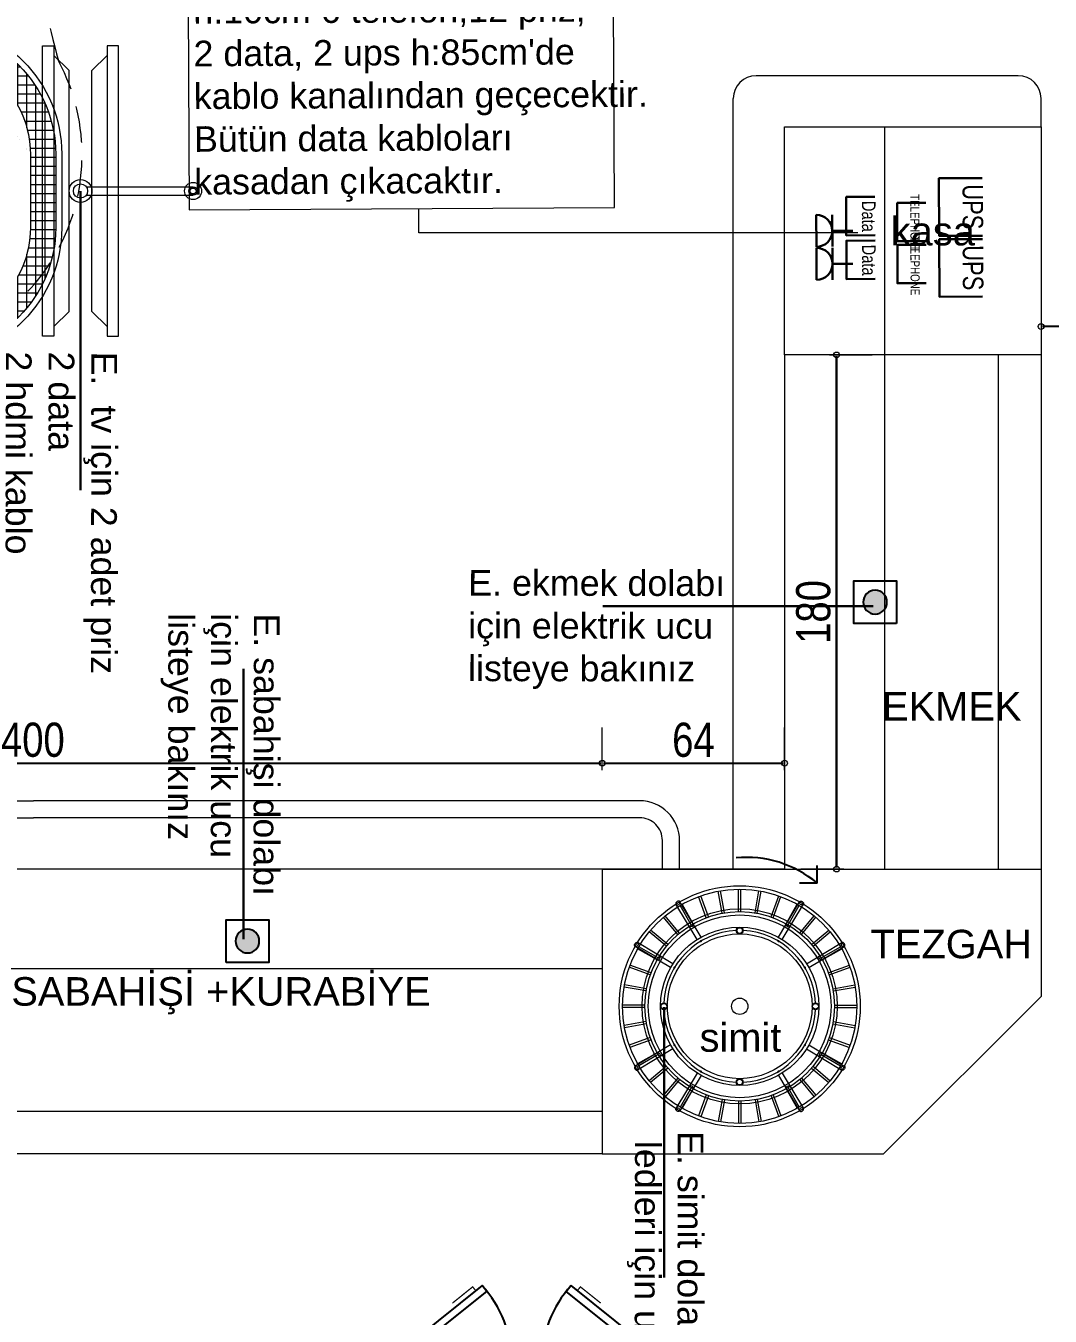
# Model space of a CAD drawing. Header units: millimetres. Extents: x 54215 to 67697, y 23496 to 56611.
# Drawn here: x 57008.6 to 57368.1, y 46848.5 to 47301.4 of the extents above; entities that cross this region are included whole.
import ezdxf

# ---------------------------------------------------------------- set-up
doc = ezdxf.new("R2010")
doc.units = ezdxf.units.MM
doc.linetypes.add('DASHED', pattern=[19.05, 12.7, -6.35])
for name, color, linetype in [('-A- Escalator_text', 252, 'Continuous'), ('H', 3, 'Continuous'), ('Kıtc-002 Çizgi', 7, 'Continuous'), ('Kıtc-041 İstif Rafı', 7, 'Continuous')]:
    doc.layers.add(name, color=color, linetype=linetype)
doc.layers.add('0 rölöve', color=7, linetype='Continuous', true_color=0xf1380e)
for name, color, linetype, lineweight in [('Kıtc-014 Elk Tes İşaretler', 1, 'Continuous', 25), ('no3_ahsap gorunus on ince', 32, 'Continuous', 13), ('no3_duvar kaplama', 8, 'Continuous', 0), ('no3_elektrik işaretleri', 10, 'Continuous', 0), ('no3_kutu profil gorunus', 8, 'Continuous', 0), ('no3_kutuprofil kesit', 74, 'Continuous', 18), ('no3_paslanmaz gorunus arka', 173, 'Continuous', 13), ('no3_tefriş izdüşüm', 87, 'Continuous', 15), ('no3_yazı elektrik', 10, 'Continuous', 0), ('no3_ölçü tefriş', 252, 'Continuous', 0), ('S', 2, 'Continuous', 30), ('SEM', 2, 'Continuous', 30), ('t_elektrik', 1, 'Continuous', 30), ('t_yazı', 154, 'Continuous', 25), ('ölçü', 4, 'Continuous', 13)]:
    doc.layers.add(name, color=color, linetype=linetype, lineweight=lineweight)
doc.styles.add('olcu', font='arial.ttf', dxfattribs={"width": 0.8})
doc.styles.add('ROMANS', font='romans.shx', dxfattribs={"width": 0.8})
doc.styles.get("Standard").update_dxf_attribs({"font": 'arial.ttf'})
doc.dimstyles.new('tufan', dxfattribs={"dimtxt": 12, "dimasz": 0.5, "dimexe": 1.25, "dimexo": 0.625, "dimgap": 2, "dimtad": 1, "dimdec": 0, "dimzin": 1, "dimtxsty": 'olcu', "dimblk1": 'sol', "dimblk2": 'sag', "dimsah": 1, "dimcen": 0, "dimse1": 1, "dimse2": 1, "dimclrd": 256, "dimclrt": 256, "dimadec": 0, "dimazin": 0, "dimtfac": 1, "dimtdec": 0, "dimtix": 1, "dimtmove": 0, "dimatfit": 2, "dimldrblk": 'NONE', "dimfxl": 1.25, "dimarcsym": 0})

# ---------------------------------------------------------------- blocks, each defined once
blk = doc.blocks.new('sol')
at = {"layer": 'ölçü'}
blk.add_line((0, 5), (0, -25), dxfattribs=at)
blk.add_circle((0, 0), 2, dxfattribs=at)
blk = doc.blocks.new('sag')
at = {"layer": 'ölçü'}
blk.add_line((0, -5), (0, 25), dxfattribs=at)
blk.add_circle((0, 0), 2, dxfattribs=at)
blk = doc.blocks.new('*D415')
at = {"layer": 'Defpoints', "color": 0, "transparency": 16777216}
for p in [(57210.86, 47042.62), (56811.27, 47005.45), (57210.86, 47005.45)]:
    blk.add_point(p, dxfattribs=at)
at = {"layer": 'no3_ölçü tefriş', "lineweight": -2, "transparency": 16777216}
blk.add_line((56811.77, 47042.62), (57210.36, 47042.62), dxfattribs=at)
at = {"layer": 'no3_ölçü tefriş', "lineweight": -2, "transparency": 16777216, "xscale": 0.5, "yscale": 0.5, "zscale": 0.5, "rotation": 180}
blk.add_blockref('sol', (56811.27, 47042.62), dxfattribs=at)
at = {"layer": 'no3_ölçü tefriş', "lineweight": -2, "transparency": 16777216, "xscale": 0.5, "yscale": 0.5, "zscale": 0.5}
blk.add_blockref('sag', (57210.86, 47042.62), dxfattribs=at)
at = {"layer": 'no3_ölçü tefriş', "transparency": 16777216, "insert": (57011.07, 47050.75), "char_height": 12, "attachment_point": 5, "style": 'olcu'}
blk.add_mtext('400', dxfattribs=at)
blk = doc.blocks.new('_None')
blk = doc.blocks.new('A$C5997760D')
at = {"layer": 'Kıtc-002 Çizgi'}
blk.add_line((143, 84.83), (0, 84.83), dxfattribs=at)
for points in [[(143, 26.83), (143, 86.83), (0, 86.83), (0, 26.83)], [(34.05, 0), (3.15, 24.77), (4.8, 26.83), (35.7, 2.06)], [(65.2, 0), (96.1, 24.77), (94.44, 26.83), (63.55, 2.06)]]:
    blk.add_lwpolyline(points, close=True, dxfattribs=at)
at = {"layer": 'Kıtc-002 Çizgi', "linetype": 'DASHED'}
blk.add_lwpolyline([(94, 81.83), (3, 81.83), (3, 29.83), (94, 29.83)], close=True, dxfattribs=at)
blk.add_lwpolyline([(97, 84.83), (97, 26.83)], dxfattribs=at)
for points in [[(131.67, 41.51), (105, 41.51, -1), (105, 45.86)], [(105, 37.17), (131.67, 37.17, 1), (131.67, 41.51)]]:
    blk.add_lwpolyline(points, format="xyb", dxfattribs=at)
at = {"layer": 'Kıtc-002 Çizgi', "linetype": 'DASHED', "ltscale": 0.1}
blk.add_lwpolyline([(125.56, 29.86), (124.1, 30.03), (122.4, 30.48), (120.54, 31.12), (118.59, 31.86), (116.64, 32.59), (114.78, 33.23), (113.07, 33.69), (111.62, 33.86), (110.47, 33.69), (109.66, 33.23), (109.17, 32.59), (109, 31.86), (109.17, 31.12), (109.66, 30.48), (110.47, 30.03), (111.62, 29.86), (113.07, 30.03), (114.78, 30.48), (116.64, 31.12), (118.59, 31.86), (120.54, 32.59), (122.4, 33.23), (124.1, 33.69), (125.56, 33.86), (126.7, 33.69), (127.52, 33.23), (128.01, 32.59), (128.17, 31.86), (128.01, 31.12), (127.52, 30.48), (126.7, 30.03)], close=True, dxfattribs=at)
at = {"layer": 'Kıtc-002 Çizgi', "const_width": 0.44}
for points in [[(31.79, 1.81), (30.72, 0.48), (25.05, 5.03), (23.6, 6.19)], [(67.46, 1.81), (68.52, 0.48), (74.19, 5.03), (75.64, 6.19)]]:
    blk.add_lwpolyline(points, dxfattribs=at)
at = {"layer": 'Kıtc-002 Çizgi'}
for centre, start, end in [((4.8, 26.83), 317.4568, 0), ((94.44, 26.83), 180, 222.5432)]:
    blk.add_arc(centre, 39.6, start, end, dxfattribs=at)
blk = doc.blocks.new('*D422')
at = {"layer": 'Defpoints', "color": 0, "transparency": 16777216}
for p in [(57364.86, 47208.39), (57364.86, 47195.87), (57473.29, 47177.57, -2)]:
    blk.add_point(p, dxfattribs=at)
at = {"layer": 'no3_ölçü tefriş', "lineweight": -2, "transparency": 16777216}
blk.add_line((57472.79, 47195.87), (57365.36, 47195.87), dxfattribs=at)
at = {"layer": 'no3_ölçü tefriş', "lineweight": -2, "transparency": 16777216, "xscale": 0.5, "yscale": 0.5, "zscale": 0.5, "rotation": 180}
blk.add_blockref('sag', (57364.86, 47195.87), dxfattribs=at)
at = {"layer": 'no3_ölçü tefriş', "lineweight": -2, "transparency": 16777216, "xscale": 0.5, "yscale": 0.5, "zscale": 0.5}
blk.add_blockref('sol', (57473.29, 47195.87), dxfattribs=at)
at = {"layer": 'no3_ölçü tefriş', "transparency": 16777216, "insert": (57419.08, 47203.99), "char_height": 12, "attachment_point": 5, "style": 'olcu'}
blk.add_mtext('108', dxfattribs=at)
blk = doc.blocks.new('plan girişblok')
at = {"layer": 'no3_tefriş izdüşüm', "linetype": 'DASHED'}
blk.add_lwpolyline([(4361.35, 3057.1), (4361.35, 3057.1, -0.566052), (4299.57, 2954.19), (3679.07, 2954.19)], format="xyb", dxfattribs=at)
blk.add_arc((4621.45, 3131.36), 270.49, 161.1656, 195.9339, dxfattribs=at)
blk = doc.blocks.new('orta ünite')
at = {"layer": 'no3_duvar kaplama'}
h = blk.add_hatch(dxfattribs=at)
h.set_pattern_fill('NET', color=250)
h.set_pattern_definition([(0, (-51188.6744, -20470.6243), (0, 3.175), []), (90, (-51188.6744, -20470.6243), (-3.175, 2e-16), [])])
edge = h.paths.add_edge_path()
edge.add_line((4305.62, 3065), (4190.1, 3063.21))
edge.add_arc((4639.69, 3451.31), 593.94, 220.80127, 221.26824)
edge.add_line((4193.27, 3059.56), (4305.62, 3059.56))
edge.add_line((4305.62, 3059.56), (4305.62, 3065))
edge = h.paths.add_edge_path()
edge.add_line((4305.62, 3068.46), (4183.38, 3068.46))
edge.add_arc((4165.35, 3038.46), 35, 45, 58.9891, ccw=False)
edge.add_line((4190.1, 3063.21), (4305.62, 3065))
edge.add_line((4305.62, 3065), (4305.62, 3068.46))
edge = h.paths.add_edge_path()
edge.add_arc((4316.32, 3024.46), 44, 75.1113, 90)
edge.add_line((4316.32, 3068.46), (4305.62, 3068.46))
edge.add_line((4305.62, 3068.46), (4305.62, 3059.56))
edge.add_line((4305.62, 3059.56), (4316.32, 3059.56))
edge.add_arc((4316.32, 3024.46), 35.1, 71.2101, 90, ccw=False)
edge.add_line((4327.62, 3057.69), (4327.62, 3066.98))
edge = h.paths.add_edge_path()
edge.add_line((4327.62, 3066.98), (4327.62, 3057.69))
edge.add_arc((4316.32, 3024.46), 35.1, 0, 71.2101, ccw=False)
edge.add_line((4351.42, 3024.46), (4351.42, 3011.46))
edge.add_line((4351.42, 3011.46), (4360.32, 3011.46))
edge.add_line((4360.32, 3011.46), (4360.32, 3015.33))
edge.add_line((4360.32, 3015.33), (4360.32, 3024.46))
edge.add_arc((4316.32, 3024.46), 44, 360, 435.1113)
edge = h.paths.add_edge_path()
edge.add_line((4360.32, 2998.46), (4360.32, 3007.59))
edge.add_line((4360.32, 3007.59), (4360.32, 3011.46))
edge.add_line((4360.32, 3011.46), (4351.42, 3011.46))
edge.add_line((4351.42, 3011.46), (4351.42, 2998.46))
edge.add_arc((4316.32, 2998.46), 35.1, -71.2101, 0, ccw=False)
edge.add_line((4327.62, 2965.23), (4327.62, 2955.94))
edge.add_arc((4316.32, 2998.46), 44, 284.8887, 360)
edge = h.paths.add_edge_path()
edge.add_arc((4316.32, 2998.46), 35.1, 270, 288.7899, ccw=False)
edge.add_line((4316.32, 2963.36), (4305.62, 2963.36))
edge.add_line((4305.62, 2963.36), (4305.62, 2954.46))
edge.add_line((4305.62, 2954.46), (4316.32, 2954.46))
edge.add_arc((4316.32, 2998.46), 44, 270, 284.8887)
edge.add_line((4327.62, 2955.94), (4327.62, 2965.23))
edge = h.paths.add_edge_path()
edge.add_line((4305.62, 2963.36), (4193.38, 2963.36))
edge.add_arc((4072.45, 3068.21), 160.06, 316.8823, 319.0776, ccw=False)
edge.add_line((4189.28, 2958.81), (4305.62, 2957.1))
edge.add_line((4305.62, 2957.1), (4305.62, 2963.36))
edge = h.paths.add_edge_path()
edge.add_line((4305.62, 2957.1), (4189.28, 2958.81))
edge.add_arc((4169.96, 2979.48), 28.3, 297.8614, 313.0655, ccw=False)
edge.add_line((4183.18, 2954.46), (4305.62, 2954.46))
edge.add_line((4305.62, 2954.46), (4305.62, 2957.1))
at = {"layer": 'no3_elektrik işaretleri'}
for p, q in [((4359.67, 3059.05), (4365.02, 3053.7)), ((4378.38, 3059.05), (4373.02, 3053.7)), ((4365.02, 2969.22), (4365.02, 3053.7)), ((4373.02, 2969.22), (4373.02, 3053.7)), ((4359.67, 2963.87), (4365.02, 2969.22)), ((4378.38, 2963.87), (4373.02, 2969.22))]:
    blk.add_line(p, q, dxfattribs=at)
for points in [[(4359.67, 3062.46), (4359.67, 2960.46), (4355.67, 2960.46), (4355.67, 3062.46)], [(4378.38, 3062.46), (4378.38, 2960.46), (4382.38, 2960.46), (4382.38, 3062.46)]]:
    blk.add_lwpolyline(points, close=True, dxfattribs=at)
at = {"layer": 'no3_kutuprofil kesit'}
for p, q in [((4371.29, 3012.96), (4408.52, 3012.96)), ((4371.29, 3009.96), (4408.52, 3009.96))]:
    blk.add_line(p, q, dxfattribs=at)
for points in [[(4179.3, 3070.56), (4316.32, 3070.56, -0.414214), (4362.42, 3024.46), (4362.42, 2998.46, -0.414214), (4316.32, 2952.36), (4179.3, 2952.36)], [(4183.38, 3068.46), (4316.32, 3068.46, -0.414214), (4360.32, 3024.46), (4360.32, 2998.46, -0.414214), (4316.32, 2954.46), (4183.38, 2954.46)], [(4193.27, 3059.56), (4316.32, 3059.56, -0.414214), (4351.42, 3024.46), (4351.42, 2998.46, -0.414214), (4316.32, 2963.36), (4193.27, 2963.36)]]:
    blk.add_lwpolyline(points, format="xyb", dxfattribs=at)
for centre, radius in [((4369.02, 3011.46), 4), ((4369.02, 3011.46), 2.5), ((4408.52, 3011.46), 3), ((4408.52, 3011.46), 1.5), ((4408.52, 3011.46), 1.05)]:
    blk.add_circle(centre, radius, dxfattribs=at)
blk = doc.blocks.new('*D165')
at = {"layer": 'Defpoints', "color": 0, "transparency": 16777216}
for p in [(4616.1, 2810.63), (4552.1, 2773.46), (4616.1, 2773.46)]:
    blk.add_point(p, dxfattribs=at)
at = {"layer": 'no3_ölçü tefriş', "lineweight": -2, "transparency": 16777216}
blk.add_line((4552.6, 2810.63), (4615.6, 2810.63), dxfattribs=at)
at = {"layer": 'no3_ölçü tefriş', "lineweight": -2, "transparency": 16777216, "xscale": 0.5, "yscale": 0.5, "zscale": 0.5, "rotation": 180}
blk.add_blockref('sol', (4552.1, 2810.63), dxfattribs=at)
at = {"layer": 'no3_ölçü tefriş', "lineweight": -2, "transparency": 16777216, "xscale": 0.5, "yscale": 0.5, "zscale": 0.5}
blk.add_blockref('sag', (4616.1, 2810.63), dxfattribs=at)
at = {"layer": 'no3_ölçü tefriş', "transparency": 16777216, "insert": (4584.1, 2818.76), "char_height": 12, "attachment_point": 5, "style": 'olcu'}
blk.add_mtext('64', dxfattribs=at)
blk = doc.blocks.new('*D166')
at = {"layer": 'Defpoints', "color": 0, "transparency": 16777216}
for p in [(4616.1, 2953.93), (4634.35, 2953.93), (4616.1, 2773.46)]:
    blk.add_point(p, dxfattribs=at)
at = {"layer": 'no3_ölçü tefriş', "lineweight": -2, "transparency": 16777216}
blk.add_line((4634.35, 2773.96), (4634.35, 2953.43), dxfattribs=at)
at = {"layer": 'no3_ölçü tefriş', "lineweight": -2, "transparency": 16777216, "xscale": 0.5, "yscale": 0.5, "zscale": 0.5}
for name, p, rotation in [('sag', (4634.35, 2953.93), 90), ('sol', (4634.35, 2773.46), 270)]:
    blk.add_blockref(name, p, dxfattribs=dict(at, rotation=rotation))
at = {"layer": 'no3_ölçü tefriş', "transparency": 16777216, "insert": (4626.22, 2863.7), "char_height": 12, "attachment_point": 5, "rotation": 90, "style": 'olcu'}
blk.add_mtext('180', dxfattribs=at)
blk = doc.blocks.new('*D167')
at = {"layer": 'Defpoints', "color": 0, "transparency": 16777216}
for p in [(4616.1, 2953.93), (4616.1, 2773.46), (4634.35, 2773.46)]:
    blk.add_point(p, dxfattribs=at)
at = {"layer": 'no3_ölçü tefriş', "lineweight": -2, "transparency": 16777216}
blk.add_line((4634.35, 2953.43), (4634.35, 2773.96), dxfattribs=at)
at = {"layer": 'no3_ölçü tefriş', "lineweight": -2, "transparency": 16777216, "xscale": 0.5, "yscale": 0.5, "zscale": 0.5}
for name, p, rotation in [('sol', (4634.35, 2953.93), 90), ('sag', (4634.35, 2773.46), 270)]:
    blk.add_blockref(name, p, dxfattribs=dict(at, rotation=rotation))
at = {"layer": 'no3_ölçü tefriş', "transparency": 16777216, "insert": (4626.22, 2863.7), "char_height": 12, "attachment_point": 5, "rotation": 90, "style": 'olcu'}
blk.add_mtext('180', dxfattribs=at)
blk = doc.blocks.new('*U163')
for p, q in [((3.93, 0.4), (-3.93, 0.4)), ((3.93, -0.4), (-3.93, -0.4))]:
    blk.add_line(p, q)
blk = doc.blocks.new('*U164')
at = {"layer": 'no3_kutu profil gorunus', "color": 0, "linetype": 'ByBlock', "lineweight": -2, "transparency": 16777216}
for p, rotation in [((13236.16, 8055.42), 289.9999999999987), ((13242.42, 8057.09), 279.9999999999987), ((13248.88, 8057.66), 269.9999999999988), ((13255.33, 8057.09), 259.9999999999988), ((13261.59, 8055.42), 249.9999999999989), ((13230.29, 8052.68), 299.9999999999989), ((13267.47, 8052.68), 239.9999999999989), ((13224.98, 8048.96), 309.9999999999987), ((13272.78, 8048.96), 229.9999999999989), ((13220.39, 8044.38), 319.9999999999989), ((13277.36, 8044.38), 219.9999999999989), ((13216.68, 8039.07), 329.9999999999988), ((13281.08, 8039.07), 209.9999999999991), ((13213.94, 8033.19), 339.9999999999987), ((13283.81, 8033.19), 199.999999999999), ((13212.26, 8026.93), 349.9999999999988), ((13285.49, 8026.93), 189.999999999999), ((13286.06, 8020.48), 180), ((13212.26, 8014.02), 9.999999999999977), ((13285.49, 8014.02), 169.9999999999992), ((13213.94, 8007.76), 19.99999999999994), ((13283.81, 8007.76), 159.9999999999992), ((13216.68, 8001.89), 29.99999999999993), ((13281.08, 8001.89), 149.9999999999993), ((13220.39, 7996.58), 39.99999999999992), ((13277.36, 7996.58), 139.9999999999993), ((13224.98, 7992), 49.99999999999986), ((13272.78, 7992), 129.9999999999994), ((13230.29, 7988.28), 59.99999999999986), ((13267.47, 7988.28), 119.9999999999995), ((13236.16, 7985.54), 69.99999999999976), ((13242.42, 7983.86), 79.99999999999969), ((13248.88, 7983.3), 89.99999999999972), ((13255.33, 7983.86), 99.99999999999963), ((13261.59, 7985.54), 109.9999999999995)]:
    blk.add_blockref('*U163', p, dxfattribs=dict(at, rotation=rotation))
blk.add_blockref('*U163', (13211.69, 8020.48), dxfattribs=at)
blk = doc.blocks.new('dwetuy')
for q in [(4627.5, 2774.69), (4621.29, 2768.56)]:
    blk.add_line((4627.5, 2768.56), q)
blk.add_arc((4602.68, 2738.85), 38.72, 50.1357, 95.3388)
for p in [(4586.69, 2748.11), (4613.98, 2748.11), (4577.5, 2738.92), (4623.17, 2738.92), (4577.5, 2711.63), (4623.17, 2711.63), (4586.69, 2702.45), (4613.98, 2702.45)]:
    blk.add_point(p)
at = {"layer": 'no3_ahsap gorunus on ince'}
blk.add_circle((4600.34, 2725.28), 34.24, dxfattribs=at)
at = {"layer": 'no3_kutu profil gorunus'}
for radius in [42.29, 41.11, 33.25, 32.07, 2.86]:
    blk.add_circle((4600.34, 2725.28), radius, dxfattribs=at)
at = {"layer": 'no3_kutuprofil kesit'}
for p, q in [((4585.4, 2748.72), (4577.96, 2761.17)), ((4586.77, 2749.54), (4579.33, 2761.99)), ((4613.9, 2749.54), (4621.34, 2761.99)), ((4615.28, 2748.72), (4622.72, 2761.17)), ((4576.07, 2738.85), (4563.62, 2746.29)), ((4576.89, 2740.22), (4564.45, 2747.66)), ((4623.78, 2740.22), (4636.23, 2747.66)), ((4624.6, 2738.85), (4637.05, 2746.29)), ((4576.07, 2711.71), (4563.62, 2704.27)), ((4576.89, 2710.34), (4564.45, 2702.9)), ((4623.78, 2710.34), (4636.23, 2702.9)), ((4624.6, 2711.71), (4637.05, 2704.27)), ((4585.4, 2701.84), (4577.96, 2689.39)), ((4586.77, 2701.02), (4579.33, 2688.57)), ((4613.9, 2701.02), (4621.34, 2688.57)), ((4615.28, 2701.84), (4622.72, 2689.39))]:
    blk.add_line(p, q, dxfattribs=at)
for centre, radius in [((4600.34, 2725.28), 27.8), ((4600.34, 2725.28), 25.4), ((4600.34, 2751.88), 1.2), ((4600.34, 2751.88), 1), ((4573.74, 2725.28), 1.2), ((4573.74, 2725.28), 1), ((4626.94, 2725.28), 1.2), ((4626.94, 2725.28), 1), ((4600.34, 2698.68), 1.2), ((4600.34, 2698.68), 1)]:
    blk.add_circle(centre, radius, dxfattribs=at)
for start, end in [(92.585, 177.415), (2.585, 87.415), (182.585, 267.415), (272.585, 357.415)]:
    blk.add_arc((4600.34, 2725.28), 26.6, start, end, dxfattribs=at)
at = {"layer": 'no3_kutuprofil kesit', "extrusion": (0, 0, -1)}
for centre, major_axis in [((4578.66, 2761.56), (-0.69, -0.408)), ((4636.61, 2746.96), (-0.408, 0.69)), ((4564.06, 2703.6), (0.408, -0.69)), ((4622.01, 2689), (0.69, 0.408))]:
    blk.add_ellipse(centre, major_axis=major_axis, ratio=0.72238, dxfattribs=at)
at = {"layer": 'no3_kutuprofil kesit'}
for centre, major_axis in [((4622.01, 2761.56), (0.69, -0.408)), ((4564.06, 2746.96), (0.408, 0.69)), ((4636.61, 2703.6), (-0.408, -0.69)), ((4578.66, 2689), (-0.69, 0.408))]:
    blk.add_ellipse(centre, major_axis=major_axis, ratio=0.72238, dxfattribs=at)
at = {"layer": 'no3_kutuprofil kesit', "extrusion": (0, 0, -1)}
for centre, major_axis in [((4583.3, 2753.79), (-0.69, -0.408)), ((4628.84, 2742.31), (-0.408, 0.69)), ((4571.83, 2708.24), (0.408, -0.69)), ((4617.37, 2696.77), (0.69, 0.408))]:
    blk.add_ellipse(centre, major_axis=major_axis, ratio=0.72238, start_param=3.058623, end_param=6.283185, dxfattribs=at)
at = {"layer": 'no3_kutuprofil kesit'}
for centre, major_axis in [((4617.37, 2753.79), (0.69, -0.408)), ((4571.83, 2742.31), (0.408, 0.69)), ((4628.84, 2708.24), (-0.408, -0.69)), ((4583.3, 2696.77), (-0.69, 0.408))]:
    blk.add_ellipse(centre, major_axis=major_axis, ratio=0.72238, start_param=3.058623, end_param=6.283185, dxfattribs=at)
at = {"layer": 'no3_kutu profil gorunus', "rotation": 180}
blk.add_blockref('*U164', (17849.21, 10745.76), dxfattribs=at)
blk = doc.blocks.new('A$C53525628')
at = {"layer": 'Kıtc-014 Elk Tes İşaretler'}
h = blk.add_hatch(color=256, dxfattribs=at)
edge = h.paths.add_edge_path()
edge.add_arc((7.5, 7.5), 4.17, 0, 360)
blk.add_lwpolyline([(0, 0), (15, 0), (15, 15), (0, 15)], close=True, dxfattribs=at)
blk.add_circle((7.5, 7.5), 4.17, dxfattribs=at)
blk = doc.blocks.new('T')
at = {"layer": 't_elektrik', "color": 2, "linetype": 'Continuous'}
blk.add_lwpolyline([(-10.53, 15.79), (-10.53, 0), (10.53, 0), (10.53, 15.79)], dxfattribs=at)
at = {"layer": 't_yazı', "insert": (-15.28, 12.18), "char_height": 5, "width": 4.6667, "attachment_point": 1, "style": 'ROMANS'}
blk.add_mtext('{\\fStylus BT|b0|i0|c162|p34;TELEPHONE}', dxfattribs=at)
blk = doc.blocks.new('data')
at = {"layer": 't_elektrik', "color": 2, "linetype": 'Continuous'}
blk.add_lwpolyline([(-20532.38, -4620.58), (-20532.38, -4633.22), (-20515.54, -4633.22), (-20515.54, -4620.58)], dxfattribs=at)
at = {"layer": 't_yazı', "insert": (-20530.6, -4620.34), "char_height": 6, "width": 3.7333, "attachment_point": 1, "style": 'ROMANS'}
blk.add_mtext('{\\fStylus BT|b0|i0|c162|p34;Data}', dxfattribs=at)
blk = doc.blocks.new('PRIZ')
at = {"layer": 'SEM'}
for p, q in [((8.72, 8.75), (-8.72, 8.75)), ((8.75, 0), (-8.75, 0))]:
    blk.add_line(p, q, dxfattribs=at)
blk.add_lwpolyline([(0, 19.91), (0, 8.75)], dxfattribs=at)
for start, end in [(90, 180), (0, 90)]:
    blk.add_arc((0, 0), 8.75, start, end, dxfattribs=at)
blk = doc.blocks.new('P')
at = {"layer": 'S'}
blk.add_blockref('PRIZ', (0, 0), dxfattribs=at)
blk = doc.blocks.new('UPS')
at = {"layer": 't_elektrik', "color": 2, "linetype": 'Continuous', "elevation": 0}
blk.add_lwpolyline([(-922984.17, -852216.06), (-922984.17, -852231.22), (-922963.95, -852231.22), (-922963.95, -852216.06)], dxfattribs=at)
at = {"layer": 't_yazı', "insert": (-922982.02, -852215.77, 0), "char_height": 7.2, "width": 4.48, "attachment_point": 1, "style": 'ROMANS'}
blk.add_mtext('{\\fStylus BT|b0|i0|c162|p34;UPS}', dxfattribs=at)
blk = doc.blocks.new('dolaplar')
at = {"layer": 'no3_ahsap gorunus on ince'}
for p, q in [((4698.1, 3051.93), (4606.1, 3051.93)), ((4598.1, 2773.46), (4598.1, 3043.93)), ((4706.1, 3033.93), (4706.1, 3043.93)), ((4552.1, 2773.46), (4706.1, 2773.46)), ((4552.1, 2773.46), (4552.1, 2673.46)), ((4706.1, 2773.46), (4706.1, 2728.73)), ((4650.83, 2673.46), (4706.1, 2728.73)), ((4552.1, 2673.46), (4650.83, 2673.46))]:
    blk.add_line(p, q, dxfattribs=at)
for points in [[(4706.1, 2953.93), (4616.1, 2953.93), (4616.1, 3033.93), (4706.1, 3033.93)], [(4616.1, 3033.93), (4651.1, 3033.93), (4651.1, 2953.93), (4616.1, 2953.93)]]:
    blk.add_lwpolyline(points, close=True, dxfattribs=at)
for points in [[(4072.48, 2773.46), (4072.48, 2783.46, -0.414214), (4086.48, 2797.46), (4352.56, 2797.46)], [(4579.23, 2773.46), (4579.23, 2783.46, 0.414214), (4565.23, 2797.46), (4352.56, 2797.46)], [(4078.48, 2773.46), (4078.48, 2783.46, -0.414214), (4086.48, 2791.46), (4352.56, 2791.46)], [(4573.23, 2773.46), (4573.23, 2783.46, 0.414214), (4565.23, 2791.46), (4352.56, 2791.46)]]:
    blk.add_lwpolyline(points, format="xyb", dxfattribs=at)
for centre, start, end in [((4606.1, 3043.93), 90, 180), ((4698.1, 3043.93), 0, 90)]:
    blk.add_arc(centre, 8, start, end, dxfattribs=at)
at = {"layer": 'no3_paslanmaz gorunus arka'}
for p, q in [((4616.1, 2953.93), (4616.1, 2773.46)), ((4651.1, 2953.93), (4651.1, 2773.46)), ((4691.1, 2773.46), (4691.1, 2953.93)), ((4706.1, 2953.93), (4706.1, 2773.46)), ((4616.1, 2773.46), (4182.51, 2773.46)), ((4616.1, 2773.46), (4706.1, 2773.46)), ((4616.1, 2773.46), (4706.1, 2773.46)), ((4552.1, 2738.46), (4182.51, 2738.46)), ((4182.51, 2688.46), (4552.1, 2688.46)), ((4552.1, 2673.46), (4182.51, 2673.46))]:
    blk.add_line(p, q, dxfattribs=at)
at = {"layer": '0 rölöve'}
blk.add_blockref('dwetuy', (0, 0), dxfattribs=at)
at = {"layer": 't_yazı', "char_height": 10, "width": 307.9126}
for s, insert, attachment_point in [('kasa', (4653.36, 3002.36), 1), ('EKMEK', (4650.31, 2835.57), 1), ('TEZGAH', (4646.27, 2742), 7), ('SABAHİŞİ +KURABİYE', (4344.75, 2722.43), 7), ('simit', (4586.26, 2709.19), 7)]:
    blk.add_mtext(s, dxfattribs=dict(at, insert=insert, attachment_point=attachment_point))
at = {"layer": 'no3_ölçü tefriş'}
for base, p1, p2, picture in [((4634.35, 2953.93), (4616.1, 2773.46), (4616.1, 2953.93), '*D166'), ((4634.35, 2773.46), (4616.1, 2953.93), (4616.1, 2773.46), '*D167')]:
    dim = blk.add_linear_dim(base=base, p1=p1, p2=p2, angle=270, dimstyle='tufan', dxfattribs=at)
    dim.commit()
    dim.dimension.update_dxf_attribs({"geometry": picture, "text_midpoint": (4626.22, 2863.7)})
dim = blk.add_linear_dim(base=(4616.1, 2810.63), p1=(4552.1, 2773.46), p2=(4616.1, 2773.46), dimstyle='tufan', dxfattribs=at)
dim.commit()
dim.dimension.update_dxf_attribs({"geometry": '*D165', "text_midpoint": (4584.1, 2818.76)})

msp = doc.modelspace()

# ---------------------------------------------------------------- linework, layer by layer
at = {"layer": 'no3_yazı elektrik'}
for p, q in [((57146.469, 47228.739), (57146.469, 47237.283)), ((57300.584, 47228.739), (57146.469, 47228.739))]:
    msp.add_line(p, q, dxfattribs=at)
at = {"layer": 'no3_yazı elektrik', "elevation": 0}
msp.add_lwpolyline([(57065.961, 47236.87), (57215.182, 47237.635), (57214.691, 47333.401), (57065.47, 47332.636)], close=True, dxfattribs=at)
at = {"layer": 't_elektrik'}
for p, q in [((57027.791, 47138.448), (57027.791, 47243.426)), ((57211.081, 47097.752), (57305.941, 47097.752)), ((57084.978, 47075.694), (57084.978, 46980.833)), ((57232.598, 46956.944), (57232.598, 46862.084))]:
    msp.add_line(p, q, dxfattribs=at)

# ---------------------------------------------------------------- block references
at = {"layer": '-A- Escalator_text', "rotation": 270.2210953282546}
for p in [(913115.54, -872440.768, -67.438), (913115.622, -872462.144, -67.438)]:
    msp.add_blockref('UPS', p, dxfattribs=at)
at = {"layer": '0 rölöve'}
for name in ['plan girişblok', 'orta ünite', 'dolaplar']:
    msp.add_blockref(name, (52658.765, 44231.986), dxfattribs=at)
at = {"layer": 'H', "xscale": 0.6400000000021464, "yscale": 0.6400000000021464, "zscale": 0.6400000000021464, "rotation": 270.2210953282546}
for p in [(57286.008, 47229.473, -33.719), (57286.053, 47217.873, -33.719)]:
    msp.add_blockref('P', p, dxfattribs=at)
at = {"layer": 'Kıtc-041 İstif Rafı', "extrusion": (0, 0, -1), "xscale": -1, "zscale": -1, "rotation": 180}
msp.add_blockref('A$C5997760D', (-57233.935, 46859.276), dxfattribs=at)
at = {"layer": 't_elektrik', "xscale": -1.000359529411069, "yscale": 1.000359529411069, "zscale": 1.000359529411069}
msp.add_blockref('A$C53525628', (57314.106, 47091.638), dxfattribs=at)
at = {"layer": 't_elektrik', "xscale": -1.000359529411069, "yscale": 1.000359529411069, "zscale": 1.000359529411069, "rotation": 270}
msp.add_blockref('A$C53525628', (57078.863, 46972.668), dxfattribs=at)
at = {"layer": 't_yazı'}
for name, p, xscale, yscale, zscale, rotation in [('data', (61066.405, 30829.876, -33.719), 0.8000000000001817, 0.8000000000001817, 0.8000000000001817, 270.2210953282549), ('T', (57314.395, 47232.53, -33.719), 0.6400000000021464, 0.6400000000021464, 0.6400000000021464, 270.2210953282546), ('T', (57314.452, 47217.784, -33.719), 0.6400000000021464, 0.6400000000021464, 0.6400000000021464, 270.2210953282546), ('data', (61066.464, 30814.532, -33.719), 0.8000000000001817, 0.8000000000001817, 0.8000000000001817, 270.2210953282549)]:
    msp.add_blockref(name, p, dxfattribs=dict(at, xscale=xscale, yscale=yscale, zscale=zscale, rotation=rotation))

# ---------------------------------------------------------------- texts
at = {"layer": 'no3_yazı elektrik', "insert": (57067.265, 47326.194), "char_height": 9, "width": 243.15479, "attachment_point": 1, "rotation": 0.29381}
msp.add_mtext("Kasa-Adisyon sistemi;\\Ph:10cm 6 telefon,12 priz,\\P2 data, 2 ups h:85cm'de \\Pkablo kanalından geçecektir.\\PBütün data kabloları\\Pkasadan çıkacaktır.", dxfattribs=at)
at = {"layer": 't_elektrik', "char_height": 9, "width": 385.55893, "attachment_point": 1}
for s, insert, rotation in [('E.  tv için 2 adet priz\\P2 data\\P2 hdmi kablo', (57040.618, 47187.076, 0.001), 269.90819), ('E. ekmek dolabı\\Piçin elektrik ucu\\Plisteye bakınız', (57163.845, 47110.416, 0.001), 359.90819), ('E. sabahişi dolabı\\Piçin elektrik ucu\\Plisteye bakınız', (57097.641, 47095.207, 0.001), 269.90819), ('E. simit dolabı raf\\P ledleri için uc birakınız', (57246.391, 46913.482, 0.001), 269.90819)]:
    msp.add_mtext(s, dxfattribs=dict(at, insert=insert, rotation=rotation))

# ---------------------------------------------------------------- dimensions: what is measured, and where the dimension line sits
at = {"layer": 'no3_ölçü tefriş'}
for base, p1, p2, picture, middle in [((57364.865, 47195.867), (57473.285, 47177.575, -2), (57364.865, 47208.388), '*D422', (57419.075, 47203.993)), ((57210.865, 47042.619), (56811.274, 47005.445), (57210.865, 47005.445), '*D415', (57011.069, 47050.746))]:
    dim = msp.add_linear_dim(base=base, p1=p1, p2=p2, dimstyle='tufan', dxfattribs=at)
    dim.commit()
    dim.dimension.update_dxf_attribs({"geometry": picture, "text_midpoint": middle})

doc.saveas('drawing.dxf')
